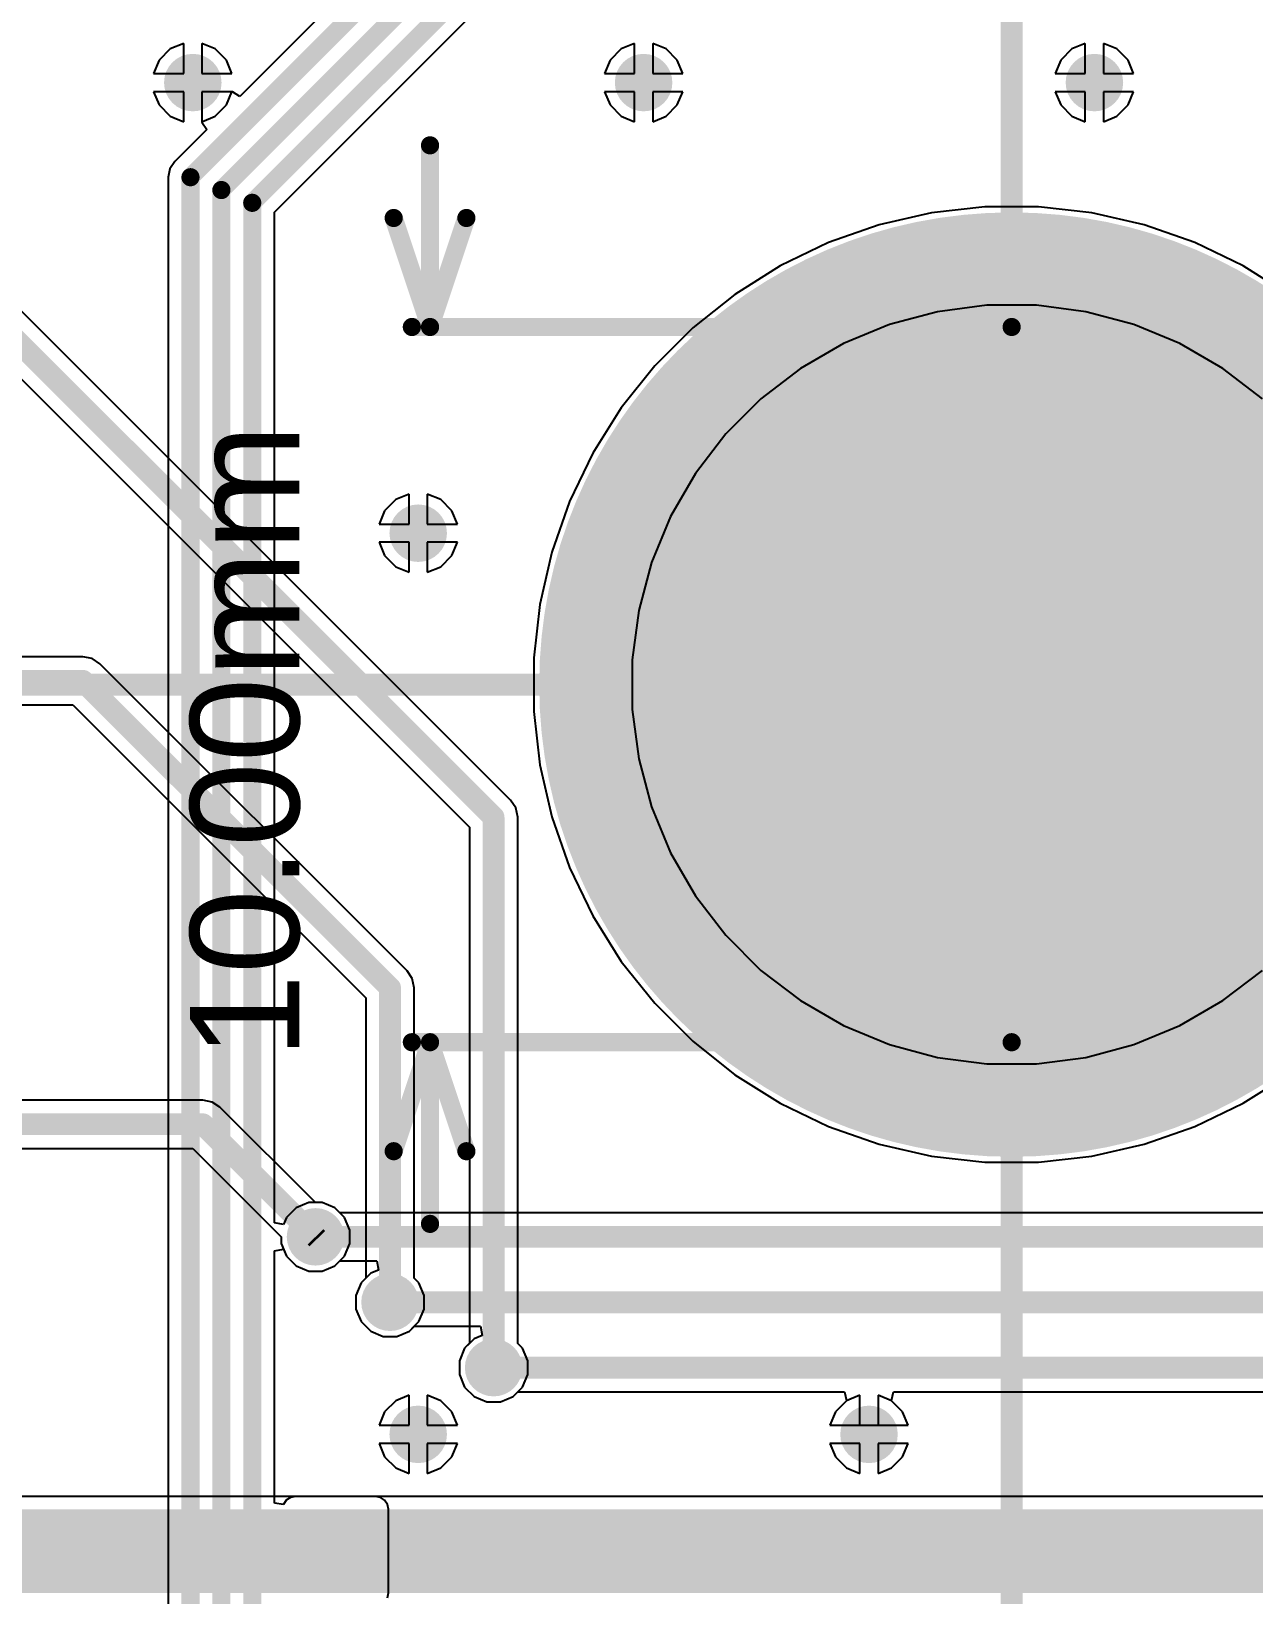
# Model space of a CAD drawing. Header units: millimetres. Extents: x -1231 to 5080, y -1243 to 680.
# Drawn here: x 35.4 to 52.48, y 10.92 to 32.78 of the extents above; entities that cross this region are included whole.
import ezdxf

# ---------------------------------------------------------------- set-up
doc = ezdxf.new("R2010")
doc.units = ezdxf.units.MM
for name, color, linetype in [('BottomLayer', 5, 'Continuous'), ('BottomSolder', 6, 'Continuous'), ('Mechanical1', 6, 'Continuous'), ('PadHoleLayer', 156, 'Continuous'), ('TopLayer', 1, 'Continuous'), ('TopSolder', 216, 'Continuous'), ('ViaHoleLayer', 16, 'Continuous')]:
    doc.layers.add(name, color=color, linetype=linetype)
doc.styles.add('Arial', font='', dxfattribs={"height": 0.2})
doc.styles.get('Arial').set_extended_font_data('Arial')

msp = doc.modelspace()

# ---------------------------------------------------------------- hatches: boundary and pattern name
at = {"layer": 'BottomLayer'}
h = msp.add_hatch(color=5, dxfattribs=at)
edge = h.paths.add_edge_path()
edge.add_arc((37.655, 32.064), 0.3, 0, 360)
h = msp.add_hatch(color=5, dxfattribs=at)
edge = h.paths.add_edge_path()
edge.add_arc((43.955, 32.064), 0.3, 0, 360)
h = msp.add_hatch(color=5, dxfattribs=at)
edge = h.paths.add_edge_path()
edge.add_arc((50.255, 32.064), 0.3, 0, 360)
h = msp.add_hatch(color=5, dxfattribs=at)
edge = h.paths.add_edge_path()
edge.add_arc((40.805, 25.764), 0.3, 0, 360)
h = msp.add_hatch(color=5, dxfattribs=at)
edge = h.paths.add_edge_path()
edge.add_arc((39.37, 15.926), 0.3, 0, 360)
h = msp.add_hatch(color=5, dxfattribs=at)
edge = h.paths.add_edge_path()
edge.add_arc((40.411, 15.011), 0.3, 0, 360)
h = msp.add_hatch(color=5, dxfattribs=at)
edge = h.paths.add_edge_path()
edge.add_arc((41.859, 14.097), 0.3, 0, 360)
h = msp.add_hatch(color=5, dxfattribs=at)
edge = h.paths.add_edge_path()
edge.add_arc((40.805, 13.164), 0.3, 0, 360)
h = msp.add_hatch(color=5, dxfattribs=at)
edge = h.paths.add_edge_path()
edge.add_arc((47.105, 13.164), 0.3, 0, 360)
msp.add_hatch(color=5, dxfattribs=at).paths.add_polyline_path([(20.041, 10.947), (40.208, 10.947), (40.208, 12.116), (20.041, 12.116)])
h = msp.add_hatch(color=5, dxfattribs=at)
edge = h.paths.add_edge_path()
edge.add_arc((39.776, 11.557), 0.3, 0, 360)
at = {"layer": 'BottomSolder'}
h = msp.add_hatch(color=6, dxfattribs=at)
edge = h.paths.add_edge_path()
edge.add_arc((37.655, 32.064), 0.402, 0, 360)
h = msp.add_hatch(color=6, dxfattribs=at)
edge = h.paths.add_edge_path()
edge.add_arc((43.955, 32.064), 0.402, 0, 360)
h = msp.add_hatch(color=6, dxfattribs=at)
edge = h.paths.add_edge_path()
edge.add_arc((50.255, 32.064), 0.402, 0, 360)
h = msp.add_hatch(color=6, dxfattribs=at)
edge = h.paths.add_edge_path()
edge.add_arc((49.098, 23.647), 6.602, 0, 360)
h = msp.add_hatch(color=6, dxfattribs=at)
edge = h.paths.add_edge_path()
edge.add_arc((40.805, 25.764), 0.402, 0, 360)
h = msp.add_hatch(color=6, dxfattribs=at)
edge = h.paths.add_edge_path()
edge.add_arc((39.37, 15.926), 0.402, 0, 360)
h = msp.add_hatch(color=6, dxfattribs=at)
edge = h.paths.add_edge_path()
edge.add_arc((40.411, 15.011), 0.402, 0, 360)
h = msp.add_hatch(color=6, dxfattribs=at)
edge = h.paths.add_edge_path()
edge.add_arc((41.859, 14.097), 0.402, 0, 360)
h = msp.add_hatch(color=6, dxfattribs=at)
edge = h.paths.add_edge_path()
edge.add_arc((40.805, 13.164), 0.402, 0, 360)
h = msp.add_hatch(color=6, dxfattribs=at)
edge = h.paths.add_edge_path()
edge.add_arc((47.105, 13.164), 0.402, 0, 360)
h = msp.add_hatch(color=6, dxfattribs=at)
edge = h.paths.add_edge_path()
edge.add_arc((39.776, 11.557), 0.402, 0, 360)
at = {"layer": 'PadHoleLayer'}
h = msp.add_hatch(color=156, dxfattribs=at)
edge = h.paths.add_edge_path()
edge.add_arc((49.098, 23.647), 5.125, 0, 360)
at = {"layer": 'TopLayer'}
h = msp.add_hatch(color=1, dxfattribs=at)
edge = h.paths.add_edge_path()
edge.add_arc((37.655, 32.064), 0.3, 0, 360)
h = msp.add_hatch(color=1, dxfattribs=at)
edge = h.paths.add_edge_path()
edge.add_arc((43.955, 32.064), 0.3, 0, 360)
h = msp.add_hatch(color=1, dxfattribs=at)
edge = h.paths.add_edge_path()
edge.add_arc((50.255, 32.064), 0.3, 0, 360)
h = msp.add_hatch(color=1, dxfattribs=at)
edge = h.paths.add_edge_path()
edge.add_arc((40.805, 25.764), 0.3, 0, 360)
h = msp.add_hatch(color=1, dxfattribs=at)
edge = h.paths.add_edge_path()
edge.add_arc((39.37, 15.926), 0.3, 0, 360)
h = msp.add_hatch(color=1, dxfattribs=at)
edge = h.paths.add_edge_path()
edge.add_arc((40.411, 15.011), 0.3, 0, 360)
h = msp.add_hatch(color=1, dxfattribs=at)
edge = h.paths.add_edge_path()
edge.add_arc((41.859, 14.097), 0.3, 0, 360)
h = msp.add_hatch(color=1, dxfattribs=at)
edge = h.paths.add_edge_path()
edge.add_arc((40.805, 13.164), 0.3, 0, 360)
h = msp.add_hatch(color=1, dxfattribs=at)
edge = h.paths.add_edge_path()
edge.add_arc((47.105, 13.164), 0.3, 0, 360)
msp.add_hatch(color=1, dxfattribs=at).paths.add_polyline_path([(63.83, 12.116), (39.091, 12.116), (39.091, 10.947), (63.83, 10.947)])
h = msp.add_hatch(color=1, dxfattribs=at)
edge = h.paths.add_edge_path()
edge.add_arc((39.776, 11.557), 0.3, 0, 360)
at = {"layer": 'TopSolder'}
h = msp.add_hatch(color=216, dxfattribs=at)
edge = h.paths.add_edge_path()
edge.add_arc((37.655, 32.064), 0.402, 0, 360)
h = msp.add_hatch(color=216, dxfattribs=at)
edge = h.paths.add_edge_path()
edge.add_arc((43.955, 32.064), 0.402, 0, 360)
h = msp.add_hatch(color=216, dxfattribs=at)
edge = h.paths.add_edge_path()
edge.add_arc((50.255, 32.064), 0.402, 0, 360)
h = msp.add_hatch(color=216, dxfattribs=at)
edge = h.paths.add_edge_path()
edge.add_arc((49.098, 23.647), 6.602, 0, 360)
h = msp.add_hatch(color=216, dxfattribs=at)
edge = h.paths.add_edge_path()
edge.add_arc((40.805, 25.764), 0.402, 0, 360)
h = msp.add_hatch(color=216, dxfattribs=at)
edge = h.paths.add_edge_path()
edge.add_arc((39.37, 15.926), 0.402, 0, 360)
h = msp.add_hatch(color=216, dxfattribs=at)
edge = h.paths.add_edge_path()
edge.add_arc((40.411, 15.011), 0.402, 0, 360)
h = msp.add_hatch(color=216, dxfattribs=at)
edge = h.paths.add_edge_path()
edge.add_arc((41.859, 14.097), 0.402, 0, 360)
h = msp.add_hatch(color=216, dxfattribs=at)
edge = h.paths.add_edge_path()
edge.add_arc((40.805, 13.164), 0.402, 0, 360)
h = msp.add_hatch(color=216, dxfattribs=at)
edge = h.paths.add_edge_path()
edge.add_arc((47.105, 13.164), 0.402, 0, 360)
h = msp.add_hatch(color=216, dxfattribs=at)
edge = h.paths.add_edge_path()
edge.add_arc((39.776, 11.557), 0.402, 0, 360)
at = {"layer": 'ViaHoleLayer'}
h = msp.add_hatch(color=16, dxfattribs=at)
edge = h.paths.add_edge_path()
edge.add_arc((37.655, 32.064), 0.15, 0, 360)
h = msp.add_hatch(color=16, dxfattribs=at)
edge = h.paths.add_edge_path()
edge.add_arc((43.955, 32.064), 0.15, 0, 360)
h = msp.add_hatch(color=16, dxfattribs=at)
edge = h.paths.add_edge_path()
edge.add_arc((50.255, 32.064), 0.15, 0, 360)
h = msp.add_hatch(color=16, dxfattribs=at)
edge = h.paths.add_edge_path()
edge.add_arc((49.098, 23.647), 6.5, 0, 360)
h = msp.add_hatch(color=16, dxfattribs=at)
edge = h.paths.add_edge_path()
edge.add_arc((40.805, 25.764), 0.15, 0, 360)
h = msp.add_hatch(color=16, dxfattribs=at)
edge = h.paths.add_edge_path()
edge.add_arc((39.37, 15.926), 0.15, 0, 360)
h = msp.add_hatch(color=16, dxfattribs=at)
edge = h.paths.add_edge_path()
edge.add_arc((40.411, 15.011), 0.15, 0, 360)
h = msp.add_hatch(color=16, dxfattribs=at)
edge = h.paths.add_edge_path()
edge.add_arc((41.859, 14.097), 0.15, 0, 360)
h = msp.add_hatch(color=16, dxfattribs=at)
edge = h.paths.add_edge_path()
edge.add_arc((40.805, 13.164), 0.15, 0, 360)
h = msp.add_hatch(color=16, dxfattribs=at)
edge = h.paths.add_edge_path()
edge.add_arc((47.105, 13.164), 0.15, 0, 360)
h = msp.add_hatch(color=16, dxfattribs=at)
edge = h.paths.add_edge_path()
edge.add_arc((39.776, 11.557), 0.15, 0, 360)

# ---------------------------------------------------------------- linework, layer by layer
at = {"layer": 'BottomLayer'}
for p, q in [((37.528, 32.611), (37.341, 32.534)), ((37.528, 32.191), (37.528, 32.611)), ((37.969, 32.534), (37.782, 32.611)), ((37.782, 32.611), (37.782, 32.191)), ((43.828, 32.611), (43.641, 32.534)), ((43.828, 32.191), (43.828, 32.611)), ((44.269, 32.534), (44.082, 32.611)), ((44.082, 32.611), (44.082, 32.191)), ((50.128, 32.611), (49.941, 32.534)), ((50.128, 32.191), (50.128, 32.611)), ((50.569, 32.534), (50.382, 32.611)), ((50.382, 32.611), (50.382, 32.191)), ((37.186, 32.378), (37.108, 32.191)), ((37.341, 32.534), (37.186, 32.378)), ((38.125, 32.378), (37.969, 32.534)), ((38.202, 32.191), (38.125, 32.378)), ((43.486, 32.378), (43.408, 32.191)), ((43.641, 32.534), (43.486, 32.378)), ((44.425, 32.378), (44.269, 32.534)), ((44.502, 32.191), (44.425, 32.378)), ((49.786, 32.378), (49.708, 32.191)), ((49.941, 32.534), (49.786, 32.378)), ((50.725, 32.378), (50.569, 32.534)), ((50.802, 32.191), (50.725, 32.378)), ((37.108, 32.191), (37.528, 32.191)), ((37.782, 32.191), (38.202, 32.191)), ((43.408, 32.191), (43.828, 32.191)), ((44.082, 32.191), (44.502, 32.191)), ((49.708, 32.191), (50.128, 32.191)), ((50.382, 32.191), (50.802, 32.191)), ((37.528, 31.937), (37.108, 31.937)), ((37.108, 31.937), (37.186, 31.751)), ((37.528, 31.517), (37.528, 31.937)), ((38.202, 31.937), (37.782, 31.937)), ((37.782, 31.937), (37.782, 31.517)), ((38.125, 31.751), (38.202, 31.937)), ((43.828, 31.937), (43.408, 31.937)), ((43.408, 31.937), (43.486, 31.751)), ((43.828, 31.517), (43.828, 31.937)), ((44.502, 31.937), (44.082, 31.937)), ((44.082, 31.937), (44.082, 31.517)), ((44.425, 31.751), (44.502, 31.937)), ((50.128, 31.937), (49.708, 31.937)), ((49.708, 31.937), (49.786, 31.751)), ((50.128, 31.517), (50.128, 31.937)), ((50.802, 31.937), (50.382, 31.937)), ((50.382, 31.937), (50.382, 31.517)), ((50.725, 31.751), (50.802, 31.937)), ((37.186, 31.751), (37.341, 31.595)), ((37.969, 31.595), (38.125, 31.751)), ((43.486, 31.751), (43.641, 31.595)), ((44.269, 31.595), (44.425, 31.751)), ((49.786, 31.751), (49.941, 31.595)), ((50.569, 31.595), (50.725, 31.751)), ((37.341, 31.595), (37.528, 31.517)), ((37.782, 31.517), (37.969, 31.595)), ((43.641, 31.595), (43.828, 31.517)), ((44.082, 31.517), (44.269, 31.595)), ((49.941, 31.595), (50.128, 31.517)), ((50.382, 31.517), (50.569, 31.595)), ((42.097, 22.031), (33.99, 30.138)), ((33.613, 29.563), (41.523, 21.654)), ((48.061, 28.859), (47.39, 28.68)), ((48.751, 28.95), (48.061, 28.859)), ((49.446, 28.95), (48.751, 28.95)), ((50.135, 28.859), (49.446, 28.95)), ((50.806, 28.68), (50.135, 28.859)), ((47.39, 28.68), (46.748, 28.414)), ((51.449, 28.414), (50.806, 28.68)), ((46.748, 28.414), (46.146, 28.066)), ((52.051, 28.066), (51.449, 28.414)), ((46.146, 28.066), (45.594, 27.643)), ((52.602, 27.643), (52.051, 28.066)), ((45.594, 27.643), (45.103, 27.151)), ((45.103, 27.151), (44.68, 26.6)), ((44.68, 26.6), (44.332, 25.998)), ((40.491, 26.234), (40.336, 26.078)), ((40.678, 26.311), (40.491, 26.234)), ((40.678, 25.891), (40.678, 26.311)), ((41.119, 26.234), (40.932, 26.311)), ((40.932, 26.311), (40.932, 25.891)), ((41.275, 26.078), (41.119, 26.234)), ((40.336, 26.078), (40.258, 25.891)), ((41.352, 25.891), (41.275, 26.078)), ((40.258, 25.891), (40.678, 25.891)), ((40.932, 25.891), (41.352, 25.891)), ((44.332, 25.998), (44.066, 25.356)), ((40.678, 25.637), (40.258, 25.637)), ((40.258, 25.637), (40.336, 25.451)), ((40.678, 25.217), (40.678, 25.637)), ((41.352, 25.637), (40.932, 25.637)), ((40.932, 25.637), (40.932, 25.217)), ((41.275, 25.451), (41.352, 25.637)), ((40.336, 25.451), (40.491, 25.295)), ((41.119, 25.295), (41.275, 25.451)), ((40.491, 25.295), (40.678, 25.217)), ((40.932, 25.217), (41.119, 25.295)), ((44.066, 25.356), (43.886, 24.684)), ((43.886, 24.684), (43.795, 23.995)), ((36.119, 24.037), (32.445, 24.037)), ((36.248, 24.011), (36.119, 24.037)), ((36.357, 23.938), (36.248, 24.011)), ((40.649, 19.646), (36.357, 23.938)), ((43.795, 23.995), (43.795, 23.3)), ((32.445, 23.363), (35.979, 23.363)), ((35.979, 23.363), (40.075, 19.268)), ((43.795, 23.3), (43.886, 22.611)), ((43.886, 22.611), (44.066, 21.939)), ((42.17, 21.922), (42.097, 22.031)), ((42.196, 21.793), (42.17, 21.922)), ((44.066, 21.939), (44.332, 21.297)), ((41.523, 21.654), (41.523, 14.436)), ((42.196, 14.436), (42.196, 21.793)), ((44.332, 21.297), (44.68, 20.695)), ((44.68, 20.695), (45.103, 20.144)), ((45.103, 20.144), (45.594, 19.652)), ((40.722, 19.536), (40.649, 19.646)), ((40.748, 19.407), (40.722, 19.536)), ((45.594, 19.652), (46.146, 19.229)), ((52.051, 19.229), (52.602, 19.652)), ((40.075, 19.268), (40.075, 15.35)), ((40.748, 15.35), (40.748, 19.407)), ((46.146, 19.229), (46.748, 18.881)), ((51.449, 18.881), (52.051, 19.229)), ((46.748, 18.881), (47.39, 18.615)), ((50.806, 18.615), (51.449, 18.881)), ((47.39, 18.615), (48.061, 18.435)), ((50.135, 18.435), (50.806, 18.615)), ((48.061, 18.435), (48.751, 18.345)), ((49.446, 18.345), (50.135, 18.435)), ((48.751, 18.345), (49.446, 18.345)), ((37.796, 17.837), (32.942, 17.837)), ((37.925, 17.811), (37.796, 17.837)), ((38.034, 17.738), (37.925, 17.811)), ((39.368, 16.404), (38.034, 17.738)), ((32.942, 17.163), (37.656, 17.163)), ((37.656, 17.163), (38.892, 15.927)), ((39.465, 16.404), (39.368, 16.404)), ((39.641, 16.331), (39.465, 16.404)), ((39.775, 16.196), (39.641, 16.331)), ((39.848, 16.021), (39.775, 16.196)), ((39.848, 15.831), (39.848, 16.021)), ((38.892, 15.927), (38.892, 15.831)), ((38.892, 15.831), (38.965, 15.655)), ((39.775, 15.655), (39.848, 15.831)), ((38.965, 15.655), (39.099, 15.521)), ((39.099, 15.521), (39.275, 15.448)), ((39.465, 15.448), (39.641, 15.521)), ((39.641, 15.521), (39.775, 15.655)), ((39.275, 15.448), (39.465, 15.448)), ((40.075, 15.35), (40.006, 15.282)), ((40.816, 15.282), (40.748, 15.35)), ((40.006, 15.282), (39.934, 15.106)), ((39.934, 15.106), (39.934, 14.916)), ((40.889, 15.106), (40.816, 15.282)), ((40.889, 14.916), (40.889, 15.106)), ((39.934, 14.916), (40.006, 14.741)), ((40.816, 14.741), (40.889, 14.916)), ((40.006, 14.741), (40.141, 14.606)), ((40.682, 14.606), (40.816, 14.741)), ((40.141, 14.606), (40.316, 14.534)), ((40.316, 14.534), (40.506, 14.534)), ((40.506, 14.534), (40.682, 14.606)), ((41.523, 14.436), (41.454, 14.368)), ((42.264, 14.368), (42.196, 14.436)), ((41.454, 14.368), (41.381, 14.192)), ((42.337, 14.192), (42.264, 14.368)), ((41.381, 14.192), (41.381, 14.002)), ((41.381, 14.002), (41.454, 13.826)), ((42.264, 13.826), (42.337, 14.002)), ((42.337, 14.002), (42.337, 14.192)), ((41.454, 13.826), (41.589, 13.692)), ((42.13, 13.692), (42.264, 13.826)), ((40.491, 13.634), (40.336, 13.478)), ((40.678, 13.711), (40.491, 13.634)), ((40.678, 13.291), (40.678, 13.711)), ((41.119, 13.634), (40.932, 13.711)), ((40.932, 13.711), (40.932, 13.291)), ((41.275, 13.478), (41.119, 13.634)), ((41.589, 13.692), (41.764, 13.619)), ((41.764, 13.619), (41.954, 13.619)), ((41.954, 13.619), (42.13, 13.692)), ((46.791, 13.634), (46.636, 13.478)), ((46.978, 13.711), (46.791, 13.634)), ((46.978, 13.291), (46.978, 13.711)), ((47.419, 13.634), (47.232, 13.711)), ((47.232, 13.711), (47.232, 13.291)), ((47.575, 13.478), (47.419, 13.634)), ((40.336, 13.478), (40.258, 13.291)), ((41.352, 13.291), (41.275, 13.478)), ((46.636, 13.478), (46.558, 13.291)), ((47.652, 13.291), (47.575, 13.478)), ((40.258, 13.291), (40.678, 13.291)), ((40.932, 13.291), (41.352, 13.291)), ((46.558, 13.291), (46.978, 13.291)), ((47.232, 13.291), (47.652, 13.291)), ((40.678, 13.037), (40.258, 13.037)), ((40.258, 13.037), (40.336, 12.851)), ((40.678, 12.617), (40.678, 13.037)), ((41.352, 13.037), (40.932, 13.037)), ((40.932, 13.037), (40.932, 12.617)), ((41.275, 12.851), (41.352, 13.037)), ((46.978, 13.037), (46.558, 13.037)), ((46.558, 13.037), (46.636, 12.851)), ((46.978, 12.617), (46.978, 13.037)), ((47.652, 13.037), (47.232, 13.037)), ((47.232, 13.037), (47.232, 12.617)), ((47.575, 12.851), (47.652, 13.037)), ((40.336, 12.851), (40.491, 12.695)), ((40.491, 12.695), (40.678, 12.617)), ((40.932, 12.617), (41.119, 12.695)), ((41.119, 12.695), (41.275, 12.851)), ((46.636, 12.851), (46.791, 12.695)), ((46.791, 12.695), (46.978, 12.617)), ((47.232, 12.617), (47.419, 12.695)), ((47.419, 12.695), (47.575, 12.851)), ((40.208, 12.297), (23.41, 12.297)), ((40.278, 12.283), (40.208, 12.297)), ((40.336, 12.244), (40.278, 12.283)), ((40.376, 12.185), (40.336, 12.244)), ((40.389, 12.116), (40.376, 12.185)), ((40.389, 10.947), (40.389, 12.116)), ((40.376, 10.878), (40.389, 10.947))]:
    msp.add_line(p, q, dxfattribs=at)
at = {"layer": 'BottomLayer', "const_width": 0.305}
for points in [[(33.752, 29.9), (41.859, 21.793)], [(28.556, 23.7), (36.119, 23.7)], [(36.119, 23.7), (40.411, 19.407)], [(41.859, 14.097), (41.859, 21.793)], [(40.411, 15.011), (40.411, 19.407)], [(29.054, 17.5), (37.796, 17.5)], [(37.796, 17.5), (39.37, 15.926)], [(39.37, 15.926), (39.395, 15.9)], [(39.395, 15.9), (39.446, 15.9)]]:
    msp.add_lwpolyline(points, dxfattribs=at)
at = {"layer": 'BottomLayer', "const_width": 0.152}
for points in [[(36.043, 23.7, 1), (36.195, 23.7, 1)], [(36.043, 23.7, 1), (36.195, 23.7, 1)], [(41.783, 21.793, 1), (41.935, 21.793, 1)], [(41.783, 21.793, 1), (41.935, 21.793, 1)], [(40.335, 19.407, 1), (40.488, 19.407, 1)], [(40.335, 19.407, 1), (40.488, 19.407, 1)], [(37.72, 17.5, 1), (37.872, 17.5, 1)], [(37.72, 17.5, 1), (37.872, 17.5, 1)], [(39.294, 15.926, 1), (39.446, 15.926, 1)], [(39.294, 15.926, 1), (39.446, 15.926, 1)], [(39.319, 15.9, 1), (39.472, 15.9, 1)], [(39.319, 15.9, 1), (39.472, 15.9, 1)], [(39.37, 15.9, 1), (39.522, 15.9, 1)], [(40.335, 15.011, 1), (40.488, 15.011, 1)], [(41.783, 14.097, 1), (41.935, 14.097, 1)]]:
    msp.add_lwpolyline(points, format="xyb", close=True, dxfattribs=at)
at = {"layer": 'Mechanical1'}
for points, const_width in [([(49.098, -1.753), (49.098, 49.047)], 0.305), ([(40.97, 28.647), (40.97, 31.187)], 0.254), ([(40.462, 30.171), (40.97, 28.647)], 0.254), ([(40.97, 28.647), (41.478, 30.171)], 0.254), ([(40.716, 28.647), (49.098, 28.647)], 0.254), ([(-1.702, 23.647), (99.898, 23.647)], 0.305), ([(40.462, 17.123), (40.97, 18.647)], 0.254), ([(40.716, 18.647), (49.098, 18.647)], 0.254), ([(40.97, 18.647), (41.478, 17.123)], 0.254), ([(40.97, 16.107), (40.97, 18.647)], 0.254)]:
    msp.add_lwpolyline(points, dxfattribs=dict(at, const_width=const_width))
at = {"layer": 'Mechanical1', "const_width": 0.127}
for points in [[(40.907, 31.187, 1), (41.034, 31.187, 1)], [(40.399, 30.171, 1), (40.526, 30.171, 1)], [(41.415, 30.171, 1), (41.542, 30.171, 1)], [(40.653, 28.647, 1), (40.78, 28.647, 1)], [(40.907, 28.647, 1), (41.034, 28.647, 1)], [(40.907, 28.647, 1), (41.034, 28.647, 1)], [(40.907, 28.647, 1), (41.034, 28.647, 1)], [(49.035, 28.647, 1), (49.162, 28.647, 1)], [(40.653, 18.647, 1), (40.78, 18.647, 1)], [(40.907, 18.647, 1), (41.034, 18.647, 1)], [(40.907, 18.647, 1), (41.034, 18.647, 1)], [(40.907, 18.647, 1), (41.034, 18.647, 1)], [(49.035, 18.647, 1), (49.162, 18.647, 1)], [(40.399, 17.123, 1), (40.526, 17.123, 1)], [(41.415, 17.123, 1), (41.542, 17.123, 1)], [(40.907, 16.107, 1), (41.034, 16.107, 1)]]:
    msp.add_lwpolyline(points, format="xyb", close=True, dxfattribs=at)
at = {"layer": 'TopLayer'}
for p, q in [((48.308, 41.867), (38.312, 31.87)), ((38.797, 30.254), (49.724, 41.182)), ((37.528, 32.611), (37.341, 32.534)), ((37.528, 32.191), (37.528, 32.611)), ((37.969, 32.534), (37.782, 32.611)), ((37.782, 32.611), (37.782, 32.191)), ((43.828, 32.611), (43.641, 32.534)), ((43.828, 32.191), (43.828, 32.611)), ((44.269, 32.534), (44.082, 32.611)), ((44.082, 32.611), (44.082, 32.191)), ((50.128, 32.611), (49.941, 32.534)), ((50.128, 32.191), (50.128, 32.611)), ((50.569, 32.534), (50.382, 32.611)), ((50.382, 32.611), (50.382, 32.191)), ((37.186, 32.378), (37.108, 32.191)), ((37.341, 32.534), (37.186, 32.378)), ((38.125, 32.378), (37.969, 32.534)), ((38.202, 32.191), (38.125, 32.378)), ((43.486, 32.378), (43.408, 32.191)), ((43.641, 32.534), (43.486, 32.378)), ((44.425, 32.378), (44.269, 32.534)), ((44.502, 32.191), (44.425, 32.378)), ((49.786, 32.378), (49.708, 32.191)), ((49.941, 32.534), (49.786, 32.378)), ((50.725, 32.378), (50.569, 32.534)), ((50.802, 32.191), (50.725, 32.378)), ((37.108, 32.191), (37.528, 32.191)), ((37.782, 32.191), (38.202, 32.191)), ((43.408, 32.191), (43.828, 32.191)), ((44.082, 32.191), (44.502, 32.191)), ((49.708, 32.191), (50.128, 32.191)), ((50.382, 32.191), (50.802, 32.191)), ((37.528, 31.937), (37.108, 31.937)), ((37.108, 31.937), (37.186, 31.751)), ((37.528, 31.517), (37.528, 31.937)), ((38.211, 31.937), (37.782, 31.937)), ((37.782, 31.937), (37.782, 31.509)), ((38.312, 31.87), (38.211, 31.937)), ((43.828, 31.937), (43.408, 31.937)), ((43.408, 31.937), (43.486, 31.751)), ((43.828, 31.517), (43.828, 31.937)), ((44.502, 31.937), (44.082, 31.937)), ((44.082, 31.937), (44.082, 31.517)), ((44.425, 31.751), (44.502, 31.937)), ((50.128, 31.937), (49.708, 31.937)), ((49.708, 31.937), (49.786, 31.751)), ((50.128, 31.517), (50.128, 31.937)), ((50.802, 31.937), (50.382, 31.937)), ((50.382, 31.937), (50.382, 31.517)), ((50.725, 31.751), (50.802, 31.937)), ((37.186, 31.751), (37.341, 31.595)), ((43.486, 31.751), (43.641, 31.595)), ((44.269, 31.595), (44.425, 31.751)), ((49.786, 31.751), (49.941, 31.595)), ((50.569, 31.595), (50.725, 31.751)), ((37.341, 31.595), (37.528, 31.517)), ((37.782, 31.509), (37.85, 31.408)), ((43.641, 31.595), (43.828, 31.517)), ((44.082, 31.517), (44.269, 31.595)), ((49.941, 31.595), (50.128, 31.517)), ((50.382, 31.517), (50.569, 31.595)), ((37.85, 31.408), (37.402, 30.961)), ((37.335, 30.86), (37.311, 30.741)), ((37.402, 30.961), (37.335, 30.86)), ((37.311, 30.741), (37.311, 6.04)), ((38.797, 16.122), (38.797, 30.254)), ((47.978, 30.241), (47.247, 30.074)), ((48.723, 30.325), (47.978, 30.241)), ((49.473, 30.325), (48.723, 30.325)), ((50.219, 30.241), (49.473, 30.325)), ((50.95, 30.074), (50.219, 30.241)), ((47.247, 30.074), (46.539, 29.827)), ((51.658, 29.827), (50.95, 30.074)), ((46.539, 29.827), (45.863, 29.501)), ((52.333, 29.501), (51.658, 29.827)), ((45.863, 29.501), (45.228, 29.102)), ((52.969, 29.102), (52.333, 29.501)), ((45.228, 29.102), (44.641, 28.634)), ((44.641, 28.634), (44.111, 28.104)), ((44.111, 28.104), (43.643, 27.518)), ((43.643, 27.518), (43.244, 26.883)), ((43.244, 26.883), (42.919, 26.207)), ((40.491, 26.234), (40.336, 26.078)), ((40.678, 26.311), (40.491, 26.234)), ((40.678, 25.891), (40.678, 26.311)), ((41.119, 26.234), (40.932, 26.311)), ((40.932, 26.311), (40.932, 25.891)), ((41.275, 26.078), (41.119, 26.234)), ((40.336, 26.078), (40.258, 25.891)), ((41.352, 25.891), (41.275, 26.078)), ((42.919, 26.207), (42.671, 25.499)), ((40.258, 25.891), (40.678, 25.891)), ((40.932, 25.891), (41.352, 25.891)), ((40.678, 25.637), (40.258, 25.637)), ((40.258, 25.637), (40.336, 25.451)), ((40.678, 25.217), (40.678, 25.637)), ((41.352, 25.637), (40.932, 25.637)), ((40.932, 25.637), (40.932, 25.217)), ((41.275, 25.451), (41.352, 25.637)), ((40.336, 25.451), (40.491, 25.295)), ((41.119, 25.295), (41.275, 25.451)), ((42.671, 25.499), (42.504, 24.768)), ((40.491, 25.295), (40.678, 25.217)), ((40.932, 25.217), (41.119, 25.295)), ((42.504, 24.768), (42.42, 24.022)), ((42.42, 24.022), (42.42, 23.272)), ((42.42, 23.272), (42.504, 22.527)), ((42.504, 22.527), (42.671, 21.796)), ((42.671, 21.796), (42.919, 21.088)), ((42.919, 21.088), (43.244, 20.412)), ((43.244, 20.412), (43.643, 19.777)), ((43.643, 19.777), (44.111, 19.191)), ((44.111, 19.191), (44.641, 18.66)), ((44.641, 18.66), (45.228, 18.193)), ((45.228, 18.193), (45.863, 17.794)), ((52.333, 17.794), (52.969, 18.193)), ((45.863, 17.794), (46.539, 17.468)), ((51.658, 17.468), (52.333, 17.794)), ((46.539, 17.468), (47.247, 17.22)), ((50.95, 17.22), (51.658, 17.468)), ((47.247, 17.22), (47.978, 17.054)), ((47.978, 17.054), (48.723, 16.97)), ((49.473, 16.97), (50.219, 17.054)), ((50.219, 17.054), (50.95, 17.22)), ((48.723, 16.97), (49.473, 16.97)), ((39.275, 16.404), (39.099, 16.331)), ((39.465, 16.404), (39.275, 16.404)), ((39.641, 16.331), (39.465, 16.404)), ((38.965, 16.196), (38.924, 16.097)), ((39.099, 16.331), (38.965, 16.196)), ((39.709, 16.262), (39.641, 16.331)), ((52.997, 16.262), (39.709, 16.262)), ((38.924, 16.097), (38.797, 16.122)), ((38.797, 15.73), (38.924, 15.755)), ((38.924, 15.755), (38.965, 15.655)), ((38.797, 12.2), (38.797, 15.73)), ((38.965, 15.655), (39.099, 15.521)), ((39.099, 15.521), (39.275, 15.448)), ((39.465, 15.448), (39.641, 15.521)), ((39.641, 15.521), (39.709, 15.589)), ((39.709, 15.589), (40.226, 15.589)), ((40.226, 15.589), (40.251, 15.462)), ((39.275, 15.448), (39.465, 15.448)), ((40.141, 15.416), (40.006, 15.282)), ((40.251, 15.462), (40.141, 15.416)), ((40.006, 15.282), (39.934, 15.106)), ((39.934, 15.106), (39.934, 14.916)), ((39.934, 14.916), (40.006, 14.741)), ((40.006, 14.741), (40.141, 14.606)), ((40.682, 14.606), (40.75, 14.675)), ((40.75, 14.675), (41.674, 14.675)), ((41.674, 14.675), (41.699, 14.548)), ((40.141, 14.606), (40.316, 14.534)), ((40.316, 14.534), (40.506, 14.534)), ((40.506, 14.534), (40.682, 14.606)), ((41.589, 14.502), (41.454, 14.368)), ((41.699, 14.548), (41.589, 14.502)), ((41.454, 14.368), (41.381, 14.192)), ((41.381, 14.192), (41.381, 14.002)), ((41.381, 14.002), (41.454, 13.826)), ((41.454, 13.826), (41.589, 13.692)), ((40.491, 13.634), (40.336, 13.478)), ((40.678, 13.711), (40.491, 13.634)), ((40.678, 13.291), (40.678, 13.711)), ((41.119, 13.634), (40.932, 13.711)), ((40.932, 13.711), (40.932, 13.291)), ((41.275, 13.478), (41.119, 13.634)), ((41.589, 13.692), (41.764, 13.619)), ((41.764, 13.619), (41.954, 13.619)), ((41.954, 13.619), (42.13, 13.692)), ((42.13, 13.692), (42.198, 13.76)), ((42.198, 13.76), (46.764, 13.76)), ((46.791, 13.633), (46.636, 13.478)), ((46.764, 13.76), (46.791, 13.638)), ((46.791, 13.638), (46.791, 13.633)), ((47.42, 13.638), (47.446, 13.76)), ((47.42, 13.633), (47.42, 13.638)), ((47.575, 13.478), (47.42, 13.633)), ((47.446, 13.76), (53.061, 13.76)), ((40.336, 13.478), (40.258, 13.291)), ((41.352, 13.291), (41.275, 13.478)), ((46.636, 13.478), (46.558, 13.291)), ((47.652, 13.291), (47.575, 13.478)), ((40.258, 13.291), (40.678, 13.291)), ((40.932, 13.291), (41.352, 13.291)), ((46.558, 13.291), (47.652, 13.291)), ((40.678, 13.037), (40.258, 13.037)), ((40.258, 13.037), (40.336, 12.851)), ((40.678, 12.617), (40.678, 13.037)), ((41.352, 13.037), (40.932, 13.037)), ((40.932, 13.037), (40.932, 12.617)), ((41.275, 12.851), (41.352, 13.037)), ((46.978, 13.037), (46.558, 13.037)), ((46.558, 13.037), (46.636, 12.851)), ((46.978, 12.617), (46.978, 13.037)), ((47.652, 13.037), (47.232, 13.037)), ((47.232, 13.037), (47.232, 12.617)), ((47.575, 12.851), (47.652, 13.037)), ((40.336, 12.851), (40.491, 12.695)), ((40.491, 12.695), (40.678, 12.617)), ((40.932, 12.617), (41.119, 12.695)), ((41.119, 12.695), (41.275, 12.851)), ((46.636, 12.851), (46.791, 12.695)), ((46.791, 12.695), (46.978, 12.617)), ((47.232, 12.617), (47.419, 12.695)), ((47.419, 12.695), (47.575, 12.851)), ((38.962, 12.244), (38.923, 12.185)), ((39.021, 12.283), (38.962, 12.244)), ((39.091, 12.297), (39.021, 12.283)), ((63.83, 12.297), (39.091, 12.297)), ((38.923, 12.185), (38.797, 12.2))]:
    msp.add_line(p, q, dxfattribs=at)
for points, const_width in [([(37.622, 30.741), (48.619, 41.738)], 0.254), ([(38.054, 30.562), (49.073, 41.581)], 0.254), ([(38.486, 30.383), (49.505, 41.402)], 0.254), ([(37.622, 6.04), (37.622, 30.741)], 0.254), ([(38.054, 6.269), (38.054, 30.562)], 0.254), ([(38.486, 6.576), (38.486, 30.383)], 0.254), ([(39.37, 15.926), (53.137, 15.926)], 0.305), ([(40.411, 15.011), (53.01, 15.011)], 0.305), ([(41.859, 14.097), (53.061, 14.097)], 0.305), ([(39.776, 11.557), (39.827, 11.608)], 0.559)]:
    msp.add_lwpolyline(points, dxfattribs=dict(at, const_width=const_width))
for points, const_width in [([(37.559, 30.741, 1), (37.686, 30.741, 1)], 0.127), ([(37.559, 30.741, 1), (37.686, 30.741, 1)], 0.127), ([(37.991, 30.562, 1), (38.118, 30.562, 1)], 0.127), ([(37.991, 30.562, 1), (38.118, 30.562, 1)], 0.127), ([(38.422, 30.383, 1), (38.549, 30.383, 1)], 0.127), ([(38.422, 30.383, 1), (38.549, 30.383, 1)], 0.127), ([(39.294, 15.926, 1), (39.446, 15.926, 1)], 0.152), ([(40.335, 15.011, 1), (40.488, 15.011, 1)], 0.152), ([(41.783, 14.097, 1), (41.935, 14.097, 1)], 0.152), ([(39.637, 11.557, 1), (39.916, 11.557, 1)], 0.279), ([(39.688, 11.608, 1), (39.967, 11.608, 1)], 0.279)]:
    msp.add_lwpolyline(points, format="xyb", close=True, dxfattribs=dict(at, const_width=const_width))

# ---------------------------------------------------------------- texts
at = {"layer": 'Mechanical1', "style": 'Arial'}
msp.add_text('10.00mm', height=1.524, rotation=90, dxfattribs=at).set_placement((39.142, 18.417))

doc.saveas('drawing.dxf')
